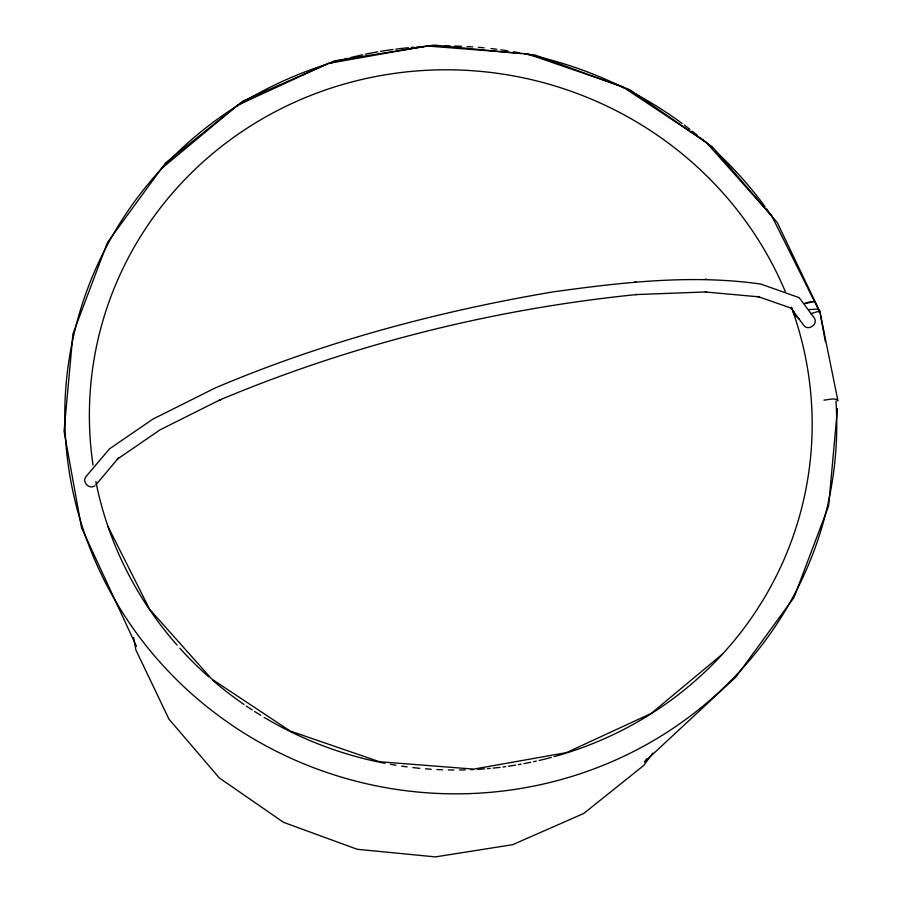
<?xml version="1.0" encoding="UTF-8"?>
<svg xmlns="http://www.w3.org/2000/svg" width="902" height="902" viewBox="0 0 902 902"><rect width="100%" height="100%" fill="white"/><g stroke="black" fill="none" stroke-linecap="round" stroke-linejoin="round"><path stroke-width="1.35" d="M837.473 408.493L828.622 505.887L794.031 597.417L736.043 676.861L644.434 762.01L646.892 758.65M793.816 311.404L793.275 312.453L794.538 314.888L799.172 318.992M652.766 753.102L643.769 765.437L583.684 813.503L512.595 844.7L435.362 856.9L357.237 849.278L283.566 822.353L219.344 777.964L168.956 719.131L135.841 649.857L133.62 637.59M96.029 484.678L118.376 458.115L117.305 459.152L160.026 429.859L220.539 399.586L219.66 400.014C352.389 344.293 493.586 309.003 636.778 294.537L635.842 294.571L706.525 291.932L705.285 291.977L759.044 296.871L757.635 296.465L792.272 308.507M161.695 168.471L237.542 105.308L327.922 63.535L426.691 45.968L527.106 53.838L622.335 86.592L705.883 141.997L772.056 216.288M722.367 654.153L651.199 713.426L566.388 752.64L473.708 769.113L379.471 761.728L290.106 730.992L211.699 678.992L149.608 609.278L108.037 526.61M94.913 485.772C89.523 489.876 81.665 482.153 85.87 476.752L109.537 448.835L152.912 419.103L215.217 387.95C323.39 342.016 437.504 311.438 553.242 291.853C621.974 282.394 691.823 274.14 760.995 284.107L799.183 297.694L814.123 317.729C818.802 324.258 807.842 331.767 803.479 324.991L790.648 307.548M814.021 301.324C797.244 306.364 806.456 301.358 814.957 301.629L820.098 312.667L837.924 400.815L836.695 399.406L832.693 398.932L823.943 400.161M810.661 313.761L817.336 311.697L819.895 311.957M836.131 401.142L835.985 401.164A386.439 373.451 11 0 1 508.536 790.31A386.439 373.451 11 0 1 75.621 503.203A386.439 373.451 11 0 1 327.618 64.019M808.801 309.6L816.817 309.127L819.523 310.108L819.929 311.81L777.287 222.614L712.377 146.812L629.63 89.602L534.694 54.921L524.908 53.962M634.985 281.807L635.921 281.774M705.172 279.192L706.413 279.146M522.111 53.692L434.031 45.1L334.518 60.829L242.931 101.024L165.506 162.946L107.518 242.39L72.927 333.92L64.076 431.314L81.586 527.929L136.506 646.43M825.364 341.7L820.098 312.667L772.236 216.942A386.439 373.451 11 0 0 766.666 208.971M814.957 301.629L815.16 302.339M330.256 63.196A386.439 373.451 11 0 1 336.886 61.235M339.558 60.479A386.439 373.451 11 0 1 342.241 59.735M344.936 59.025A386.439 373.451 11 0 1 347.631 58.314M350.348 57.638A386.439 373.451 11 0 1 362.627 54.785M365.378 54.21A386.439 373.451 11 0 1 377.803 51.842M380.576 51.369A386.439 373.451 11 0 1 393.092 49.486M395.877 49.125A386.439 373.451 11 0 1 408.426 47.738M411.211 47.479A386.439 373.451 11 0 1 413.995 47.242M416.78 47.028A386.439 373.451 11 0 1 423.714 46.588M432.047 46.205A386.439 373.451 11 0 1 437.617 46.058M444.607 45.968A386.439 373.451 11 0 1 450.222 45.991M454.439 46.07A386.439 373.451 11 0 1 461.474 46.284M467.112 46.543A386.439 373.451 11 0 1 472.749 46.881M478.387 47.299A386.439 373.451 11 0 1 484.013 47.806M491.038 48.539A386.439 373.451 11 0 1 496.63 49.215M500.824 49.779A386.439 373.451 11 0 1 507.781 50.805M513.317 51.718A386.439 373.451 11 0 1 518.819 52.699M524.299 53.759A386.439 373.451 11 0 1 624.838 88.34M627.318 89.591A386.439 373.451 11 0 1 633.486 92.816M635.944 94.135A386.439 373.451 11 0 1 682.115 123.473M684.359 125.141A386.439 373.451 11 0 1 689.917 129.381M692.105 131.094A386.439 373.451 11 0 1 697.528 135.458M699.67 137.217A386.439 373.451 11 0 1 704.947 141.67M707.044 143.486A386.439 373.451 11 0 1 712.276 148.142M715.387 150.984A386.439 373.451 11 0 1 765.031 206.716M791.426 307.232A361.826 349.66 11 0 1 567.403 752.708M566.084 753.125A361.826 349.66 11 0 1 554.053 756.665M551.359 757.409A361.826 349.66 11 0 1 539.08 760.476M536.329 761.096A361.826 349.66 11 0 1 533.578 761.705M530.804 762.291A361.826 349.66 11 0 1 523.87 763.656M521.085 764.174A361.826 349.66 11 0 1 518.3 764.659M515.504 765.133A361.826 349.66 11 0 1 508.514 766.204M505.706 766.599A361.826 349.66 11 0 1 502.91 766.971M500.103 767.32A361.826 349.66 11 0 1 493.09 768.109M490.282 768.38A361.826 349.66 11 0 1 487.486 768.639M484.678 768.865A361.826 349.66 11 0 1 477.688 769.35M473.505 769.575A361.826 349.66 11 0 1 470.72 769.699M465.116 769.891A361.826 349.66 11 0 1 459.501 769.992M453.853 770.015A361.826 349.66 11 0 1 448.204 769.947M442.544 769.801A361.826 349.66 11 0 1 436.872 769.553M431.201 769.237A361.826 349.66 11 0 1 425.53 768.82M419.858 768.324A361.826 349.66 11 0 1 412.8 767.579M407.163 766.892A361.826 349.66 11 0 1 401.559 766.114M395.967 765.257A361.826 349.66 11 0 1 390.408 764.321M384.872 763.306A361.826 349.66 11 0 1 379.381 762.201M378.017 761.919A361.826 349.66 11 0 1 290.117 731.499M288.877 730.879A361.826 349.66 11 0 1 264.207 717.417M260.577 715.218A361.826 349.66 11 0 1 254.578 711.475M252.199 709.942A361.826 349.66 11 0 1 246.302 706.029M243.968 704.439A361.826 349.66 11 0 1 212.861 680.469M208.678 676.827A361.826 349.66 11 0 1 179.87 648.256M177.074 645.11A361.826 349.66 11 0 1 95.871 481.567M93.019 465.015A361.826 349.66 11 0 1 356.121 80.864A361.826 349.66 11 0 1 785.315 291.628"/></g></svg>
